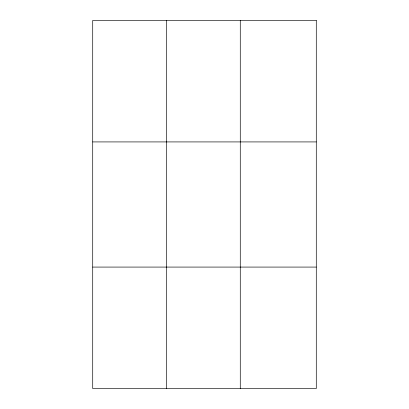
<?xml version="1.0" encoding="UTF-8"?>
<svg xmlns="http://www.w3.org/2000/svg" width="409" height="409" viewBox="0 0 409 409"><rect width="100%" height="100%" fill="white"/><g stroke="black" fill="none" stroke-linecap="round" stroke-linejoin="round"><path stroke-width="0.61" d="M166.494 20.45L166.494 388.55M240.272 20.45L240.272 388.55M92.715 141.923L316.285 141.923M92.715 267.077L316.285 267.077M316.285 20.45L316.285 388.55L92.715 388.55L92.715 20.45L316.285 20.45"/></g></svg>
